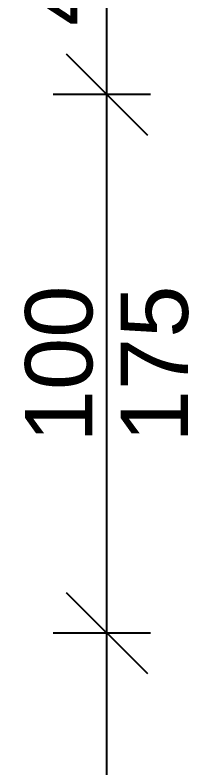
# Model space of a CAD drawing. Extents: x -5566 to 5867, y -120 to 4683.
# Drawn here: x -5174.9 to -5140.8, y 3244 to 3383.8 of the extents above; entities that cross this region are included whole.
import ezdxf

# ---------------------------------------------------------------- set-up
doc = ezdxf.new("R2010")
doc.units = 0
doc.layers.get('0').update_dxf_attribs({"linetype": 'CONTINUOUS'})
doc.layers.get('DEFPOINTS').update_dxf_attribs({"linetype": 'CONTINUOUS'})
doc.layers.add('A-ANNO-DIMS', color=211, linetype='CONTINUOUS')
doc.styles.add('ARIAL', font='arial.ttf', dxfattribs={"height": 12.5})
doc.dimstyles.new('200_100_2_5MM_ARIAL_CM___O', dxfattribs={"dimscale": 30.48, "dimtxt": 12.753242, "dimasz": 0.492126, "dimexe": 0.328084, "dimexo": 0.0625, "dimgap": 0.082021, "dimtad": 1, "dimdec": 0, "dimzin": 0, "dimtxsty": 'ARIAL', "dimblk1": 'OBLIQUE', "dimblk2": 'OBLIQUE', "dimsah": 1, "dimcen": 0.09, "dimdle": 0.328084, "dimazin": 3, "dimtfac": 1, "dimtdec": 4, "dimtix": 1, "dimtmove": 0, "dimatfit": 3, "dimtvp": 1, "dimtolj": 1, "dimtzin": 0})

# ---------------------------------------------------------------- blocks, each defined once
blk = doc.blocks.new('_OBLIQUE')
at = {"color": 0, "linetype": 'BYBLOCK'}
blk.add_line((-0.5, -0.5), (0.5, 0.5), dxfattribs=at)
blk = doc.blocks.new('DIMBLOCK214-LEVEL__9_00')
at = {"layer": 'A-ANNO-DIMS', "color": 0}
for p, q in [((-5157.84, 3173.49), (-5157.84, 3278.99)), ((-5149.74, 3268.99), (-5167.84, 3268.99)), ((-5149.74, 3183.49), (-5167.84, 3183.49))]:
    blk.add_line(p, q, dxfattribs=at)
at = {"layer": 'DEFPOINTS', "color": 0}
for p in [(-5157.84, 3268.99), (-5147.84, 3268.99), (-5147.84, 3183.49)]:
    blk.add_point(p, dxfattribs=at)
at = {"layer": 'A-ANNO-DIMS', "color": 0, "xscale": 15, "yscale": 15, "zscale": 15}
for p, rotation in [((-5157.84, 3268.99), 90), ((-5157.84, 3183.49), 270)]:
    blk.add_blockref('_OBLIQUE', p, dxfattribs=dict(at, rotation=rotation))
at = {"layer": 'A-ANNO-DIMS', "color": 0, "insert": (-5166.72, 3226.24), "char_height": 12.5, "width": 23.0736, "attachment_point": 5, "rotation": 90, "style": 'ARIAL'}
blk.add_mtext('\\A1;86', dxfattribs=at)
blk = doc.blocks.new('DIMBLOCK215-LEVEL__9_00')
at = {"layer": 'A-ANNO-DIMS', "color": 0}
for p, q in [((-5157.84, 3258.99), (-5157.84, 3378.99)), ((-5149.74, 3368.99), (-5167.84, 3368.99)), ((-5149.74, 3268.99), (-5167.84, 3268.99))]:
    blk.add_line(p, q, dxfattribs=at)
at = {"layer": 'DEFPOINTS', "color": 0}
for p in [(-5157.84, 3368.99), (-5147.84, 3368.99), (-5147.84, 3268.99)]:
    blk.add_point(p, dxfattribs=at)
at = {"layer": 'A-ANNO-DIMS', "color": 0, "xscale": 15, "yscale": 15, "zscale": 15}
for p, rotation in [((-5157.84, 3368.99), 90), ((-5157.84, 3268.99), 270)]:
    blk.add_blockref('_OBLIQUE', p, dxfattribs=dict(at, rotation=rotation))
at = {"layer": 'A-ANNO-DIMS', "color": 0, "char_height": 12.5, "width": 34.6103, "attachment_point": 5, "rotation": 90, "style": 'ARIAL'}
for s, insert in [('\\A1;100', (-5166.72, 3318.99)), ('\\A1;175', (-5148.96, 3318.99))]:
    blk.add_mtext(s, dxfattribs=dict(at, insert=insert))
blk = doc.blocks.new('DIMBLOCK216-LEVEL__9_00')
at = {"layer": 'A-ANNO-DIMS', "color": 0}
for p, q in [((-5157.84, 3358.99), (-5157.84, 3423.99)), ((-5149.74, 3413.99), (-5167.84, 3413.99)), ((-5149.74, 3368.99), (-5167.84, 3368.99))]:
    blk.add_line(p, q, dxfattribs=at)
at = {"layer": 'DEFPOINTS', "color": 0}
for p in [(-5157.84, 3413.99), (-5147.84, 3413.99), (-5147.84, 3368.99)]:
    blk.add_point(p, dxfattribs=at)
at = {"layer": 'A-ANNO-DIMS', "color": 0, "xscale": 15, "yscale": 15, "zscale": 15}
for p, rotation in [((-5157.84, 3413.99), 90), ((-5157.84, 3368.99), 270)]:
    blk.add_blockref('_OBLIQUE', p, dxfattribs=dict(at, rotation=rotation))
at = {"layer": 'A-ANNO-DIMS', "color": 0, "insert": (-5166.7, 3391.49), "char_height": 12.5, "width": 23.0736, "attachment_point": 5, "rotation": 90, "style": 'ARIAL'}
blk.add_mtext('\\A1;45', dxfattribs=at)

msp = doc.modelspace()

# ---------------------------------------------------------------- dimensions: what is measured, and where the dimension line sits
at = {"layer": 'A-ANNO-DIMS'}
for base, p1, p2, override, picture, middle in [((-5157.84, 3413.99), (-5147.84, 3368.99), (-5147.84, 3413.99), {"dimpost": '<>', "dimfxl": 45}, 'DIMBLOCK216-LEVEL__9_00', (-5166.7, 3391.49)), ((-5157.8390545, 3268.99172688), (-5147.8390545, 3183.49172688), (-5147.8390545, 3268.99172688), {"dimpost": '<>', "dimfxl": 85.5}, 'DIMBLOCK214-LEVEL__9_00', (-5166.72121685, 3226.24172688))]:
    dim = msp.add_linear_dim(base=base, p1=p1, p2=p2, angle=270, dimstyle='200_100_2_5MM_ARIAL_CM___O', override=override, dxfattribs=at)
    dim.commit()
    dim.dimension.update_dxf_attribs({"geometry": picture, "text_midpoint": middle})
dim = msp.add_linear_dim(base=(-5157.84, 3368.99), p1=(-5147.84, 3268.99), p2=(-5147.84, 3368.99), angle=270, text='<>\\X175', dimstyle='200_100_2_5MM_ARIAL_CM___O', override={"dimpost": '<>', "dimfxl": 100}, dxfattribs=at)
dim.commit()
dim.dimension.update_dxf_attribs({"geometry": 'DIMBLOCK215-LEVEL__9_00', "text_midpoint": (-5157.84, 3318.99)})

doc.saveas('drawing.dxf')
